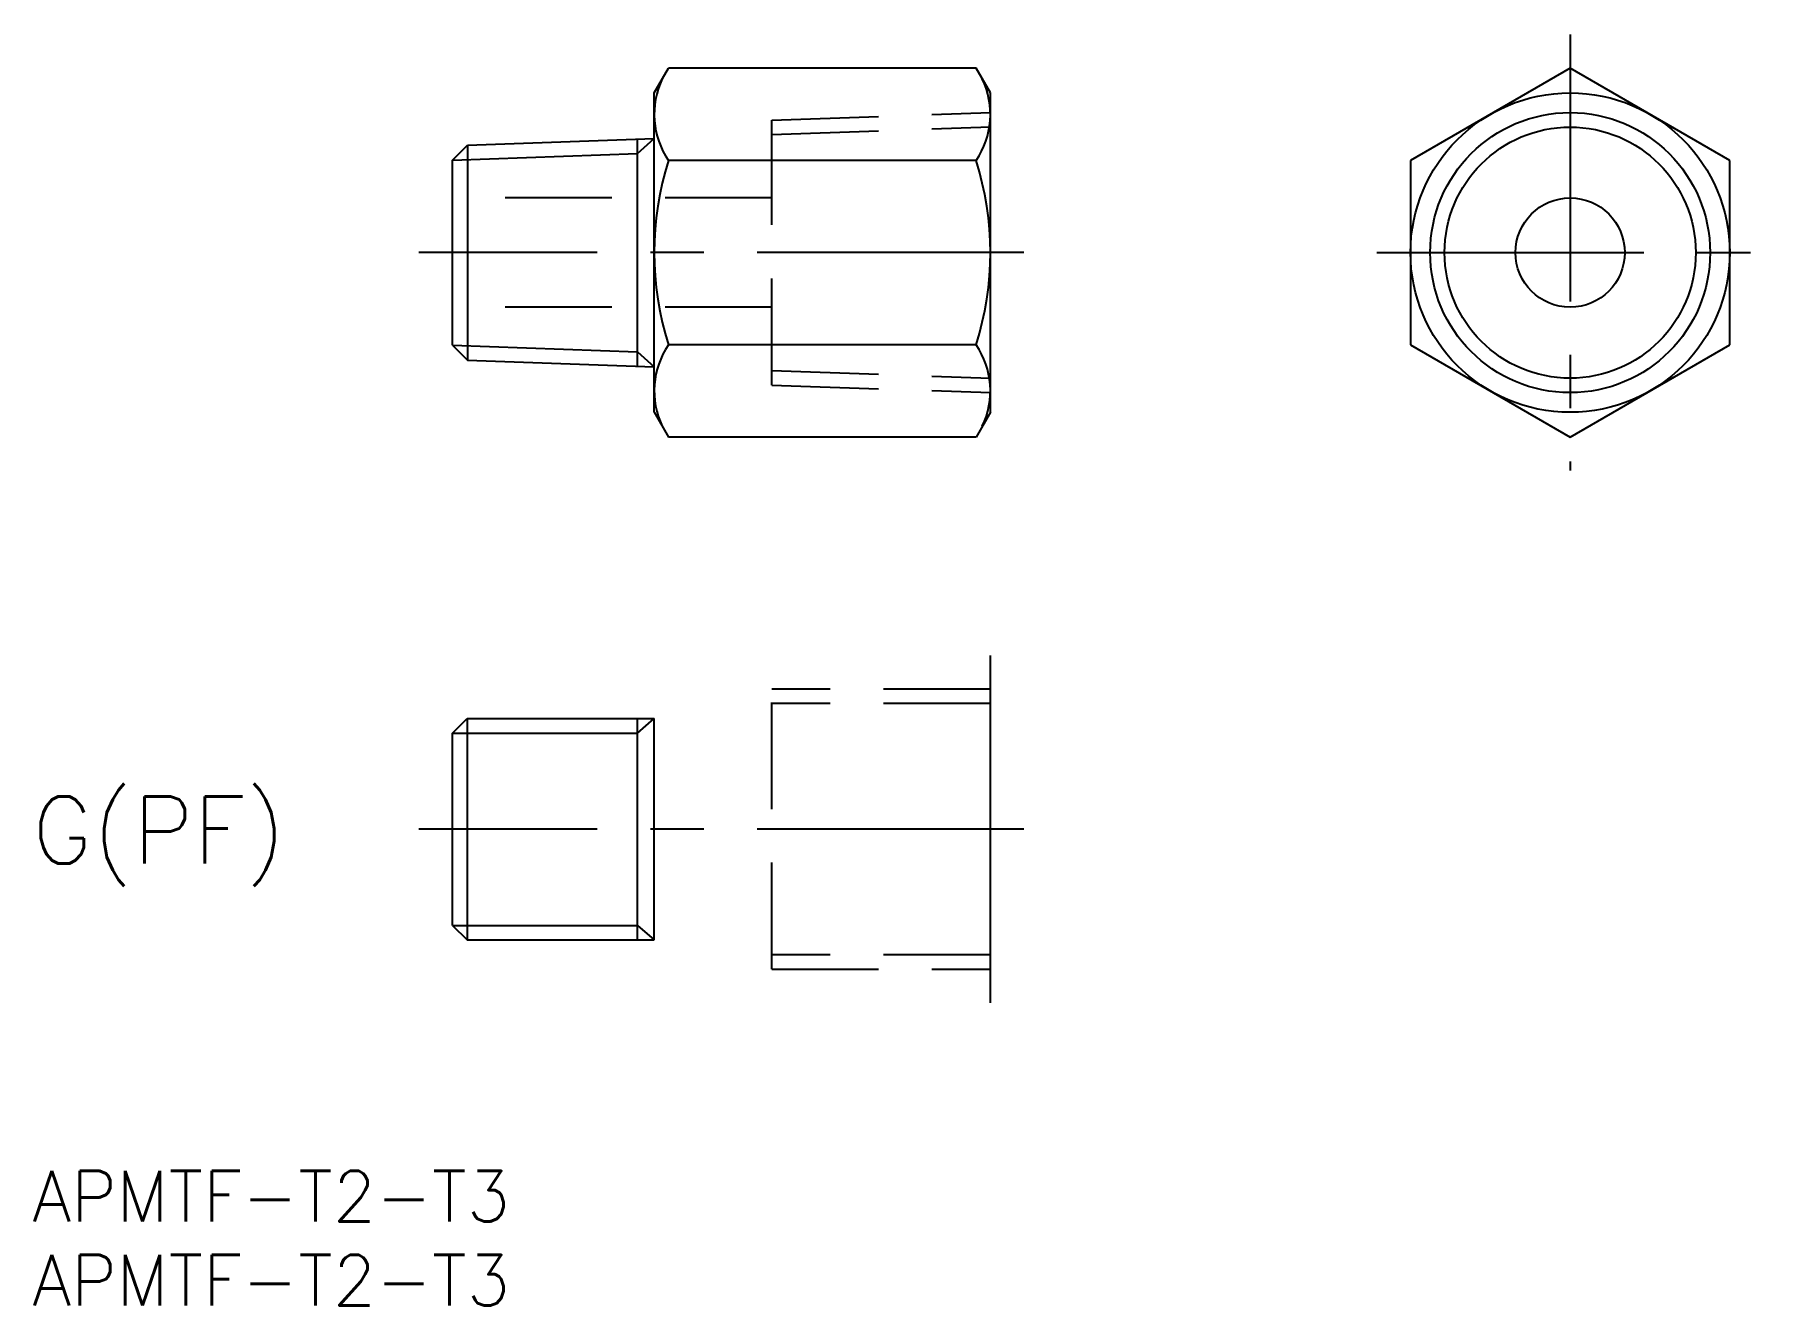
# Model space of a CAD drawing. Extents: x 0 to 103, y -8 to 68.
import ezdxf

# ---------------------------------------------------------------- set-up
doc = ezdxf.new("R2010")
doc.units = 0
doc.header["$LTSCALE"] = 0.5
doc.linetypes.add('CENTER', pattern=[50.8, 31.75, -6.35, 6.35, -6.35])
doc.linetypes.add('DASHED', pattern=[19.05, 12.7, -6.35])
for name, color, linetype in [('MSM_CENTER', 1, 'CENTER'), ('MSM_CONTINUOUS', 7, 'CONTINUOUS'), ('MSM_DASHED', 4, 'DASHED'), ('MSM_NARROW', 5, 'CONTINUOUS'), ('MSM_PART_NUMBER', 7, 'CONTINUOUS')]:
    doc.layers.add(name, color=color, linetype=linetype)
doc.styles.get("Standard").update_dxf_attribs({"font": 'txt.shx', "height": 3, "bigfont": 'bigfont.shx'})

# ---------------------------------------------------------------- blocks, each defined once
blk = doc.blocks.new('*U4')
at = {"layer": 'MSM_PART_NUMBER'}
blk.add_text('APMTF-T2-T3', height=3, dxfattribs=at).set_placement((0, -3))
blk = doc.blocks.new('*U5')
at = {"layer": 'MSM_PART_NUMBER'}
blk.add_text('APMTF-T2-T3', height=3, dxfattribs=at).set_placement((0, -8))

msp = doc.modelspace()

# ---------------------------------------------------------------- linework, layer by layer
at = {"layer": 'MSM_CENTER'}
for p, q in [((91.5, 67.6), (91.5, 41.66)), ((59, 54.63), (23, 54.63)), ((80, 54.63), (103, 54.63)), ((59, 20.33), (23, 20.33))]:
    msp.add_line(p, q, dxfattribs=at)
at = {"layer": 'MSM_CONTINUOUS'}
for p, q in [((37, 64.13), (37.85, 65.6)), ((56.15, 65.6), (37.85, 65.6)), ((57, 64.13), (56.15, 65.6)), ((91.5, 65.6), (82, 60.12)), ((101, 60.12), (91.5, 65.6)), ((37, 45.13), (37, 64.13)), ((57, 45.13), (57, 64.13)), ((25, 60.14), (25.89, 61.03)), ((25.89, 61.03), (37, 61.42)), ((25.89, 61.03), (25.89, 48.23)), ((36, 47.88), (36, 61.38)), ((25, 49.12), (25, 60.14)), ((56.15, 60.12), (37.85, 60.12)), ((82, 60.12), (82, 49.15)), ((101, 49.15), (101, 60.12)), ((25, 49.12), (25.89, 48.23)), ((56.15, 49.15), (37.85, 49.15)), ((82, 49.15), (91.5, 43.66)), ((91.5, 43.66), (101, 49.15)), ((25.89, 48.23), (37, 47.84)), ((37, 45.13), (37.85, 43.66)), ((57, 45.13), (56.15, 43.66)), ((56.15, 43.66), (37.85, 43.66)), ((57, 10), (57, 30.66)), ((25, 26.05), (25.86, 26.91)), ((25.86, 26.91), (37, 26.91)), ((25.86, 26.91), (25.86, 13.75)), ((36, 13.75), (36, 26.91)), ((37, 13.75), (37, 26.91)), ((25, 14.61), (25, 26.05)), ((25, 14.61), (25.86, 13.75)), ((25.86, 13.75), (37, 13.75))]:
    msp.add_line(p, q, dxfattribs=at)
for radius in [9.5, 7.47, 3.25]:
    msp.add_circle((91.5, 54.63), radius, dxfattribs=at)
for centre, radius, start, end in [((41.86, 62.86), 4.86, 154.3842, 214.3842), ((52.14, 62.86), 4.86, 325.6158, 25.6158), ((55.15, 54.63), 18.15, 162.412, 197.588), ((38.85, 54.63), 18.15, 342.412, 17.588), ((41.86, 46.4), 4.86, 145.6158, 205.6158), ((52.14, 46.4), 4.86, 334.3842, 34.3842)]:
    msp.add_arc(centre, radius, start, end, dxfattribs=at)
at = {"layer": 'MSM_DASHED'}
for p, q in [((44, 62.51), (57, 62.96)), ((44, 46.75), (44, 62.51)), ((44, 61.65), (57, 62.11)), ((44, 57.88), (25, 57.88)), ((44, 51.38), (25, 51.38)), ((44, 47.61), (57, 47.16)), ((44, 46.75), (57, 46.3)), ((57, 28.66), (44, 28.66)), ((44, 12), (44, 28.66)), ((57, 27.81), (44, 27.81)), ((57, 12.86), (44, 12.86)), ((44, 12), (57, 12))]:
    msp.add_line(p, q, dxfattribs=at)
at = {"layer": 'MSM_NARROW'}
for p, q in [((36, 60.53), (37, 61.42)), ((25, 60.14), (36, 60.53)), ((25, 49.12), (36, 48.73)), ((36, 48.73), (37, 47.84)), ((36, 26.05), (37, 26.91)), ((25, 26.05), (36, 26.05)), ((25, 14.61), (36, 14.61)), ((36, 14.61), (37, 13.75))]:
    msp.add_line(p, q, dxfattribs=at)
msp.add_circle((91.5, 54.63), 8.33, dxfattribs=at)

# ---------------------------------------------------------------- block references
at = {"layer": 'MSM_CONTINUOUS'}
for name in ['*U4', '*U5']:
    msp.add_blockref(name, (0, 0), dxfattribs=at)

# ---------------------------------------------------------------- texts
at = {"layer": 'MSM_PART_NUMBER'}
msp.add_text('G(PF)', height=4, dxfattribs=at).set_placement((-0.02, 18.28))

doc.saveas('drawing.dxf')
